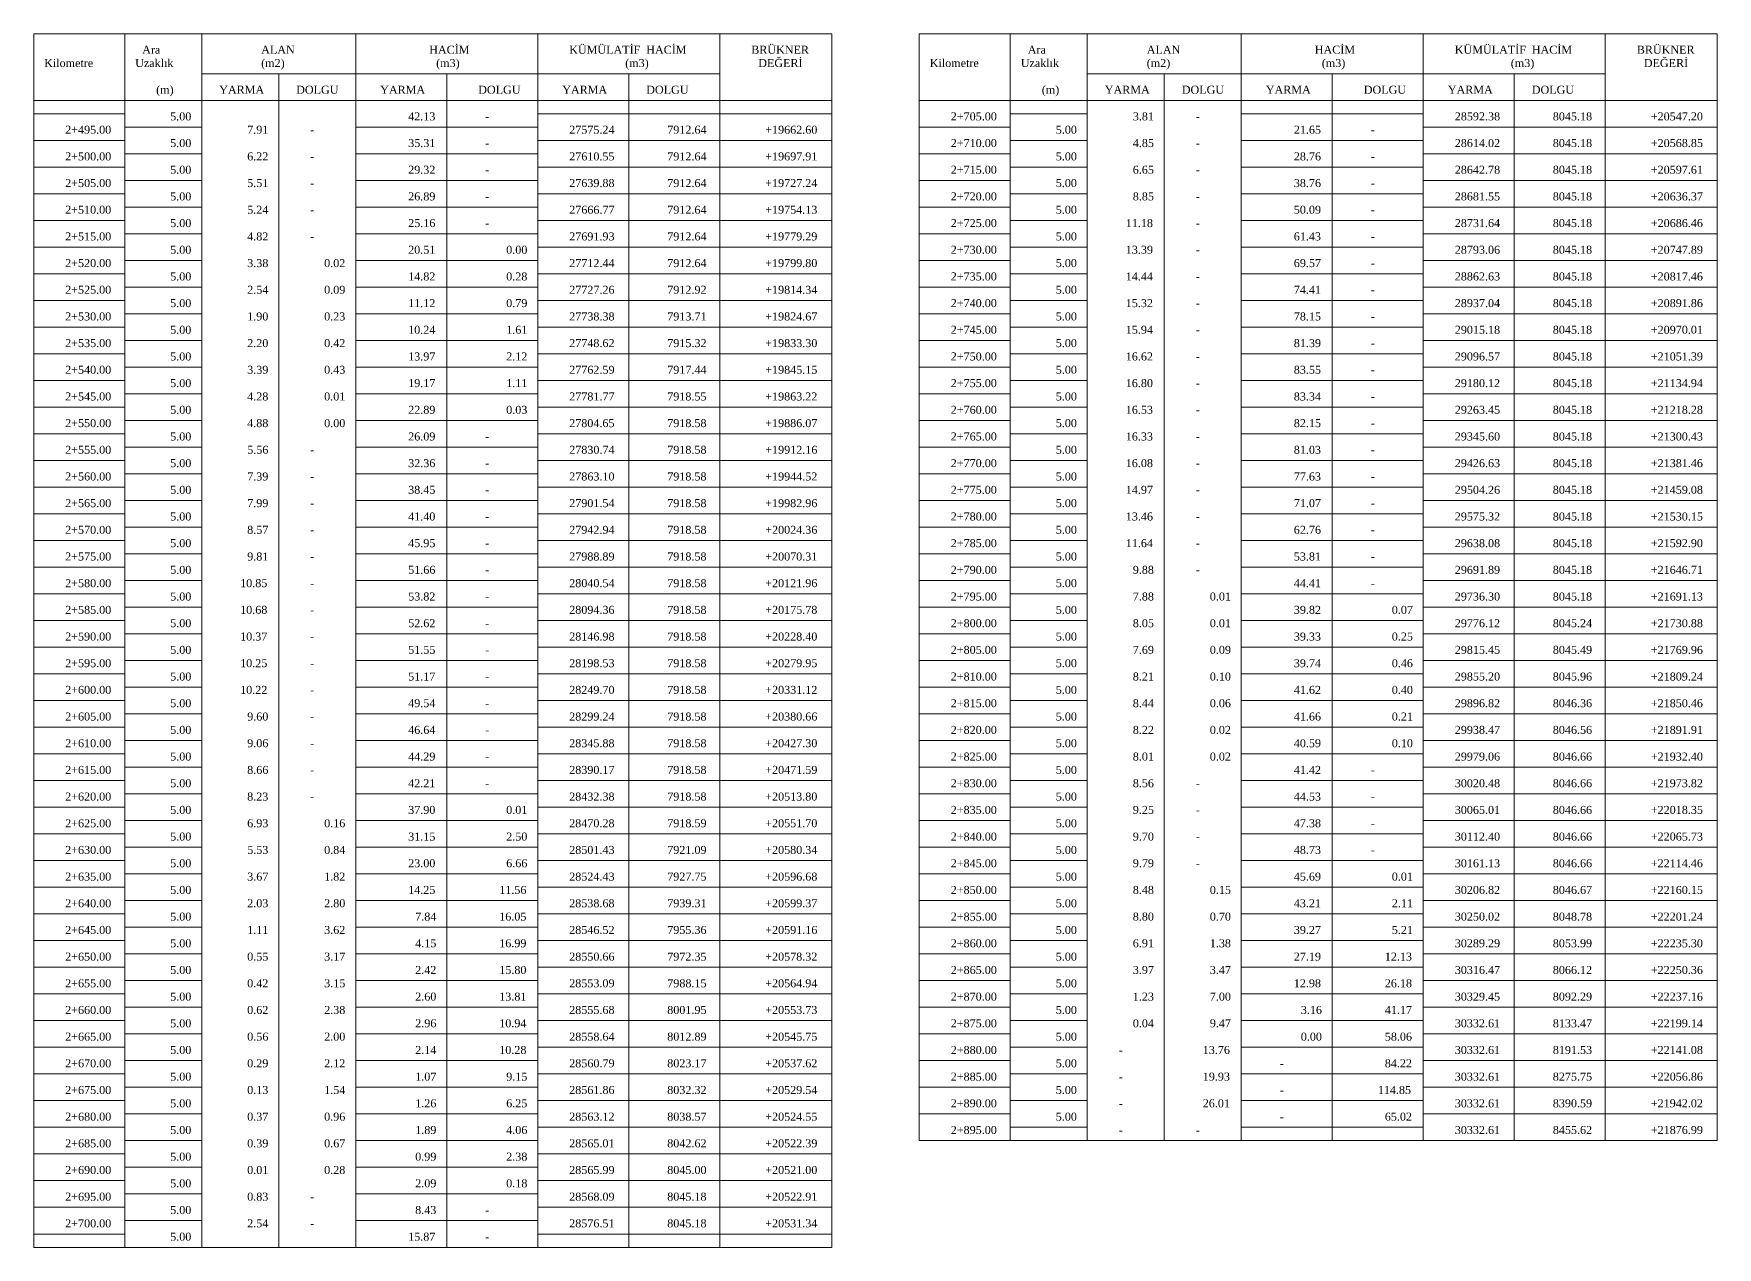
# Model space of a CAD drawing. Header units: metres. Extents: x 478603 to 489313, y 4282657 to 4289463.
# Drawn here: x 488997.1 to 489312.7, y 4289018.9 to 4289246.4 of the extents above; entities that cross this region are included whole.
import ezdxf

# ---------------------------------------------------------------- set-up
doc = ezdxf.new("R2010")
doc.units = ezdxf.units.M
for name, color, linetype, lineweight in [('TB_C', 96, 'Continuous', 0), ('TB_M', 18, 'Continuous', 0), ('TB_R', 1, 'Continuous', 0)]:
    doc.layers.add(name, color=color, linetype=linetype, lineweight=lineweight)
doc.styles.get("Standard").update_dxf_attribs({"font": 'times.ttf'})

msp = doc.modelspace()

# ---------------------------------------------------------------- linework, layer by layer
at = {"layer": 'TB_C'}
for p, q in [((488997.07, 4289246.35), (489146.69, 4289246.35)), ((488997.07, 4289246.35), (488997.07, 4289018.85)), ((489014.13, 4289246.35), (489014.13, 4289018.85)), ((489028.57, 4289246.35), (489028.57, 4289018.85)), ((489057.44, 4289246.35), (489057.44, 4289018.85)), ((489091.57, 4289246.35), (489091.57, 4289018.85)), ((489125.69, 4289246.35), (489125.69, 4289018.85)), ((489146.69, 4289246.35), (489146.69, 4289018.85)), ((489163.1, 4289246.35), (489312.72, 4289246.35)), ((489163.1, 4289246.35), (489163.1, 4289038.85)), ((489180.16, 4289246.35), (489180.16, 4289038.85)), ((489194.6, 4289246.35), (489194.6, 4289038.85)), ((489223.47, 4289246.35), (489223.47, 4289038.85)), ((489257.6, 4289246.35), (489257.6, 4289038.85)), ((489291.72, 4289246.35), (489291.72, 4289038.85)), ((489312.72, 4289246.35), (489312.72, 4289038.85)), ((489028.57, 4289238.85), (489125.69, 4289238.85)), ((489043, 4289238.85), (489043, 4289018.85)), ((489074.5, 4289238.85), (489074.5, 4289018.85)), ((489108.63, 4289238.85), (489108.63, 4289018.85)), ((489194.6, 4289238.85), (489291.72, 4289238.85)), ((489209.03, 4289238.85), (489209.03, 4289038.85)), ((489240.53, 4289238.85), (489240.53, 4289038.85)), ((489274.66, 4289238.85), (489274.66, 4289038.85)), ((488997.07, 4289233.85), (489146.69, 4289233.85)), ((489163.1, 4289233.85), (489312.72, 4289233.85)), ((488997.07, 4289231.35), (489014.13, 4289231.35)), ((489014.13, 4289228.85), (489028.57, 4289228.85)), ((489057.44, 4289228.85), (489091.57, 4289228.85)), ((489091.57, 4289231.35), (489146.69, 4289231.35)), ((489163.1, 4289228.85), (489180.16, 4289228.85)), ((489180.16, 4289231.35), (489194.6, 4289231.35)), ((489223.47, 4289231.35), (489257.6, 4289231.35)), ((489257.6, 4289228.85), (489312.72, 4289228.85)), ((488997.07, 4289226.35), (489014.13, 4289226.35)), ((489091.57, 4289226.35), (489146.69, 4289226.35)), ((489180.16, 4289226.35), (489194.6, 4289226.35)), ((489223.47, 4289226.35), (489257.6, 4289226.35)), ((489014.13, 4289223.85), (489028.57, 4289223.85)), ((489057.44, 4289223.85), (489091.57, 4289223.85)), ((489163.1, 4289223.85), (489180.16, 4289223.85)), ((489257.6, 4289223.85), (489312.72, 4289223.85)), ((488997.07, 4289221.35), (489014.13, 4289221.35)), ((489091.57, 4289221.35), (489146.69, 4289221.35)), ((489180.16, 4289221.35), (489194.6, 4289221.35)), ((489223.47, 4289221.35), (489257.6, 4289221.35)), ((488997.07, 4289216.35), (489014.13, 4289216.35)), ((489014.13, 4289218.85), (489028.57, 4289218.85)), ((489057.44, 4289218.85), (489091.57, 4289218.85)), ((489091.57, 4289216.35), (489146.69, 4289216.35)), ((489163.1, 4289218.85), (489180.16, 4289218.85)), ((489180.16, 4289216.35), (489194.6, 4289216.35)), ((489223.47, 4289216.35), (489257.6, 4289216.35)), ((489257.6, 4289218.85), (489312.72, 4289218.85)), ((489014.13, 4289213.85), (489028.57, 4289213.85)), ((489057.44, 4289213.85), (489091.57, 4289213.85)), ((489163.1, 4289213.85), (489180.16, 4289213.85)), ((489257.6, 4289213.85), (489312.72, 4289213.85)), ((488997.07, 4289211.35), (489014.13, 4289211.35)), ((489091.57, 4289211.35), (489146.69, 4289211.35)), ((489180.16, 4289211.35), (489194.6, 4289211.35)), ((489223.47, 4289211.35), (489257.6, 4289211.35)), ((489014.13, 4289208.85), (489028.57, 4289208.85)), ((489057.44, 4289208.85), (489091.57, 4289208.85)), ((489163.1, 4289208.85), (489180.16, 4289208.85)), ((489257.6, 4289208.85), (489312.72, 4289208.85)), ((488997.07, 4289206.35), (489014.13, 4289206.35)), ((489014.13, 4289203.85), (489028.57, 4289203.85)), ((489057.44, 4289203.85), (489091.57, 4289203.85)), ((489091.57, 4289206.35), (489146.69, 4289206.35)), ((489163.1, 4289203.85), (489180.16, 4289203.85)), ((489180.16, 4289206.35), (489194.6, 4289206.35)), ((489223.47, 4289206.35), (489257.6, 4289206.35)), ((489257.6, 4289203.85), (489312.72, 4289203.85)), ((488997.07, 4289201.35), (489014.13, 4289201.35)), ((489091.57, 4289201.35), (489146.69, 4289201.35)), ((489180.16, 4289201.35), (489194.6, 4289201.35)), ((489223.47, 4289201.35), (489257.6, 4289201.35)), ((489014.13, 4289198.85), (489028.57, 4289198.85)), ((489057.44, 4289198.85), (489091.57, 4289198.85)), ((489163.1, 4289198.85), (489180.16, 4289198.85)), ((489257.6, 4289198.85), (489312.72, 4289198.85)), ((488997.07, 4289196.35), (489014.13, 4289196.35)), ((489091.57, 4289196.35), (489146.69, 4289196.35)), ((489180.16, 4289196.35), (489194.6, 4289196.35)), ((489223.47, 4289196.35), (489257.6, 4289196.35)), ((488997.07, 4289191.35), (489014.13, 4289191.35)), ((489014.13, 4289193.85), (489028.57, 4289193.85)), ((489057.44, 4289193.85), (489091.57, 4289193.85)), ((489091.57, 4289191.35), (489146.69, 4289191.35)), ((489163.1, 4289193.85), (489180.16, 4289193.85)), ((489180.16, 4289191.35), (489194.6, 4289191.35)), ((489223.47, 4289191.35), (489257.6, 4289191.35)), ((489257.6, 4289193.85), (489312.72, 4289193.85)), ((489014.13, 4289188.85), (489028.57, 4289188.85)), ((489057.44, 4289188.85), (489091.57, 4289188.85)), ((489163.1, 4289188.85), (489180.16, 4289188.85)), ((489257.6, 4289188.85), (489312.72, 4289188.85)), ((488997.07, 4289186.35), (489014.13, 4289186.35)), ((489091.57, 4289186.35), (489146.69, 4289186.35)), ((489180.16, 4289186.35), (489194.6, 4289186.35)), ((489223.47, 4289186.35), (489257.6, 4289186.35)), ((488997.07, 4289181.35), (489014.13, 4289181.35)), ((489014.13, 4289183.85), (489028.57, 4289183.85)), ((489057.44, 4289183.85), (489091.57, 4289183.85)), ((489091.57, 4289181.35), (489146.69, 4289181.35)), ((489163.1, 4289183.85), (489180.16, 4289183.85)), ((489180.16, 4289181.35), (489194.6, 4289181.35)), ((489223.47, 4289181.35), (489257.6, 4289181.35)), ((489257.6, 4289183.85), (489312.72, 4289183.85)), ((489014.13, 4289178.85), (489028.57, 4289178.85)), ((489057.44, 4289178.85), (489091.57, 4289178.85)), ((489163.1, 4289178.85), (489180.16, 4289178.85)), ((489257.6, 4289178.85), (489312.72, 4289178.85)), ((488997.07, 4289176.35), (489014.13, 4289176.35)), ((489091.57, 4289176.35), (489146.69, 4289176.35)), ((489180.16, 4289176.35), (489194.6, 4289176.35)), ((489223.47, 4289176.35), (489257.6, 4289176.35)), ((489014.13, 4289173.85), (489028.57, 4289173.85)), ((489057.44, 4289173.85), (489091.57, 4289173.85)), ((489163.1, 4289173.85), (489180.16, 4289173.85)), ((489257.6, 4289173.85), (489312.72, 4289173.85)), ((488997.07, 4289171.35), (489014.13, 4289171.35)), ((489014.13, 4289168.85), (489028.57, 4289168.85)), ((489057.44, 4289168.85), (489091.57, 4289168.85)), ((489091.57, 4289171.35), (489146.69, 4289171.35)), ((489163.1, 4289168.85), (489180.16, 4289168.85)), ((489180.16, 4289171.35), (489194.6, 4289171.35)), ((489223.47, 4289171.35), (489257.6, 4289171.35)), ((489257.6, 4289168.85), (489312.72, 4289168.85)), ((488997.07, 4289166.35), (489014.13, 4289166.35)), ((489091.57, 4289166.35), (489146.69, 4289166.35)), ((489180.16, 4289166.35), (489194.6, 4289166.35)), ((489223.47, 4289166.35), (489257.6, 4289166.35)), ((489014.13, 4289163.85), (489028.57, 4289163.85)), ((489057.44, 4289163.85), (489091.57, 4289163.85)), ((489163.1, 4289163.85), (489180.16, 4289163.85)), ((489257.6, 4289163.85), (489312.72, 4289163.85)), ((488997.07, 4289161.35), (489014.13, 4289161.35)), ((489091.57, 4289161.35), (489146.69, 4289161.35)), ((489180.16, 4289161.35), (489194.6, 4289161.35)), ((489223.47, 4289161.35), (489257.6, 4289161.35)), ((488997.07, 4289156.35), (489014.13, 4289156.35)), ((489014.13, 4289158.85), (489028.57, 4289158.85)), ((489057.44, 4289158.85), (489091.57, 4289158.85)), ((489091.57, 4289156.35), (489146.69, 4289156.35)), ((489163.1, 4289158.85), (489180.16, 4289158.85)), ((489180.16, 4289156.35), (489194.6, 4289156.35)), ((489223.47, 4289156.35), (489257.6, 4289156.35)), ((489257.6, 4289158.85), (489312.72, 4289158.85)), ((489014.13, 4289153.85), (489028.57, 4289153.85)), ((489057.44, 4289153.85), (489091.57, 4289153.85)), ((489163.1, 4289153.85), (489180.16, 4289153.85)), ((489257.6, 4289153.85), (489312.72, 4289153.85)), ((488997.07, 4289151.35), (489014.13, 4289151.35)), ((489091.57, 4289151.35), (489146.69, 4289151.35)), ((489180.16, 4289151.35), (489194.6, 4289151.35)), ((489223.47, 4289151.35), (489257.6, 4289151.35)), ((489014.13, 4289148.85), (489028.57, 4289148.85)), ((489057.44, 4289148.85), (489091.57, 4289148.85)), ((489163.1, 4289148.85), (489180.16, 4289148.85)), ((489257.6, 4289148.85), (489312.72, 4289148.85)), ((488997.07, 4289146.35), (489014.13, 4289146.35)), ((489014.13, 4289143.85), (489028.57, 4289143.85)), ((489057.44, 4289143.85), (489091.57, 4289143.85)), ((489091.57, 4289146.35), (489146.69, 4289146.35)), ((489163.1, 4289143.85), (489180.16, 4289143.85)), ((489180.16, 4289146.35), (489194.6, 4289146.35)), ((489223.47, 4289146.35), (489257.6, 4289146.35)), ((489257.6, 4289143.85), (489312.72, 4289143.85)), ((488997.07, 4289141.35), (489014.13, 4289141.35)), ((489091.57, 4289141.35), (489146.69, 4289141.35)), ((489180.16, 4289141.35), (489194.6, 4289141.35)), ((489223.47, 4289141.35), (489257.6, 4289141.35)), ((489014.13, 4289138.85), (489028.57, 4289138.85)), ((489057.44, 4289138.85), (489091.57, 4289138.85)), ((489163.1, 4289138.85), (489180.16, 4289138.85)), ((489257.6, 4289138.85), (489312.72, 4289138.85)), ((488997.07, 4289136.35), (489014.13, 4289136.35)), ((489091.57, 4289136.35), (489146.69, 4289136.35)), ((489180.16, 4289136.35), (489194.6, 4289136.35)), ((489223.47, 4289136.35), (489257.6, 4289136.35)), ((488997.07, 4289131.35), (489014.13, 4289131.35)), ((489014.13, 4289133.85), (489028.57, 4289133.85)), ((489057.44, 4289133.85), (489091.57, 4289133.85)), ((489091.57, 4289131.35), (489146.69, 4289131.35)), ((489163.1, 4289133.85), (489180.16, 4289133.85)), ((489180.16, 4289131.35), (489194.6, 4289131.35)), ((489223.47, 4289131.35), (489257.6, 4289131.35)), ((489257.6, 4289133.85), (489312.72, 4289133.85)), ((489014.13, 4289128.85), (489028.57, 4289128.85)), ((489057.44, 4289128.85), (489091.57, 4289128.85)), ((489163.1, 4289128.85), (489180.16, 4289128.85)), ((489257.6, 4289128.85), (489312.72, 4289128.85)), ((488997.07, 4289126.35), (489014.13, 4289126.35)), ((489091.57, 4289126.35), (489146.69, 4289126.35)), ((489180.16, 4289126.35), (489194.6, 4289126.35)), ((489223.47, 4289126.35), (489257.6, 4289126.35)), ((488997.07, 4289121.35), (489014.13, 4289121.35)), ((489014.13, 4289123.85), (489028.57, 4289123.85)), ((489057.44, 4289123.85), (489091.57, 4289123.85)), ((489091.57, 4289121.35), (489146.69, 4289121.35)), ((489163.1, 4289123.85), (489180.16, 4289123.85)), ((489180.16, 4289121.35), (489194.6, 4289121.35)), ((489223.47, 4289121.35), (489257.6, 4289121.35)), ((489257.6, 4289123.85), (489312.72, 4289123.85)), ((489014.13, 4289118.85), (489028.57, 4289118.85)), ((489057.44, 4289118.85), (489091.57, 4289118.85)), ((489163.1, 4289118.85), (489180.16, 4289118.85)), ((489257.6, 4289118.85), (489312.72, 4289118.85)), ((488997.07, 4289116.35), (489014.13, 4289116.35)), ((489091.57, 4289116.35), (489146.69, 4289116.35)), ((489180.16, 4289116.35), (489194.6, 4289116.35)), ((489223.47, 4289116.35), (489257.6, 4289116.35)), ((489014.13, 4289113.85), (489028.57, 4289113.85)), ((489057.44, 4289113.85), (489091.57, 4289113.85)), ((489163.1, 4289113.85), (489180.16, 4289113.85)), ((489257.6, 4289113.85), (489312.72, 4289113.85)), ((488997.07, 4289111.35), (489014.13, 4289111.35)), ((489014.13, 4289108.85), (489028.57, 4289108.85)), ((489057.44, 4289108.85), (489091.57, 4289108.85)), ((489091.57, 4289111.35), (489146.69, 4289111.35)), ((489163.1, 4289108.85), (489180.16, 4289108.85)), ((489180.16, 4289111.35), (489194.6, 4289111.35)), ((489223.47, 4289111.35), (489257.6, 4289111.35)), ((489257.6, 4289108.85), (489312.72, 4289108.85)), ((488997.07, 4289106.35), (489014.13, 4289106.35)), ((489091.57, 4289106.35), (489146.69, 4289106.35)), ((489180.16, 4289106.35), (489194.6, 4289106.35)), ((489223.47, 4289106.35), (489257.6, 4289106.35)), ((489014.13, 4289103.85), (489028.57, 4289103.85)), ((489057.44, 4289103.85), (489091.57, 4289103.85)), ((489163.1, 4289103.85), (489180.16, 4289103.85)), ((489257.6, 4289103.85), (489312.72, 4289103.85)), ((488997.07, 4289101.35), (489014.13, 4289101.35)), ((489091.57, 4289101.35), (489146.69, 4289101.35)), ((489180.16, 4289101.35), (489194.6, 4289101.35)), ((489223.47, 4289101.35), (489257.6, 4289101.35)), ((488997.07, 4289096.35), (489014.13, 4289096.35)), ((489014.13, 4289098.85), (489028.57, 4289098.85)), ((489057.44, 4289098.85), (489091.57, 4289098.85)), ((489091.57, 4289096.35), (489146.69, 4289096.35)), ((489163.1, 4289098.85), (489180.16, 4289098.85)), ((489180.16, 4289096.35), (489194.6, 4289096.35)), ((489223.47, 4289096.35), (489257.6, 4289096.35)), ((489257.6, 4289098.85), (489312.72, 4289098.85)), ((489014.13, 4289093.85), (489028.57, 4289093.85)), ((489057.44, 4289093.85), (489091.57, 4289093.85)), ((489163.1, 4289093.85), (489180.16, 4289093.85)), ((489257.6, 4289093.85), (489312.72, 4289093.85)), ((488997.07, 4289091.35), (489014.13, 4289091.35)), ((489091.57, 4289091.35), (489146.69, 4289091.35)), ((489180.16, 4289091.35), (489194.6, 4289091.35)), ((489223.47, 4289091.35), (489257.6, 4289091.35)), ((489014.13, 4289088.85), (489028.57, 4289088.85)), ((489057.44, 4289088.85), (489091.57, 4289088.85)), ((489163.1, 4289088.85), (489180.16, 4289088.85)), ((489257.6, 4289088.85), (489312.72, 4289088.85)), ((488997.07, 4289086.35), (489014.13, 4289086.35)), ((489014.13, 4289083.85), (489028.57, 4289083.85)), ((489057.44, 4289083.85), (489091.57, 4289083.85)), ((489091.57, 4289086.35), (489146.69, 4289086.35)), ((489163.1, 4289083.85), (489180.16, 4289083.85)), ((489180.16, 4289086.35), (489194.6, 4289086.35)), ((489223.47, 4289086.35), (489257.6, 4289086.35)), ((489257.6, 4289083.85), (489312.72, 4289083.85)), ((488997.07, 4289081.35), (489014.13, 4289081.35)), ((489091.57, 4289081.35), (489146.69, 4289081.35)), ((489180.16, 4289081.35), (489194.6, 4289081.35)), ((489223.47, 4289081.35), (489257.6, 4289081.35)), ((489014.13, 4289078.85), (489028.57, 4289078.85)), ((489057.44, 4289078.85), (489091.57, 4289078.85)), ((489163.1, 4289078.85), (489180.16, 4289078.85)), ((489257.6, 4289078.85), (489312.72, 4289078.85)), ((488997.07, 4289076.35), (489014.13, 4289076.35)), ((489091.57, 4289076.35), (489146.69, 4289076.35)), ((489180.16, 4289076.35), (489194.6, 4289076.35)), ((489223.47, 4289076.35), (489257.6, 4289076.35)), ((488997.07, 4289071.35), (489014.13, 4289071.35)), ((489014.13, 4289073.85), (489028.57, 4289073.85)), ((489057.44, 4289073.85), (489091.57, 4289073.85)), ((489091.57, 4289071.35), (489146.69, 4289071.35)), ((489163.1, 4289073.85), (489180.16, 4289073.85)), ((489180.16, 4289071.35), (489194.6, 4289071.35)), ((489223.47, 4289071.35), (489257.6, 4289071.35)), ((489257.6, 4289073.85), (489312.72, 4289073.85)), ((489014.13, 4289068.85), (489028.57, 4289068.85)), ((489057.44, 4289068.85), (489091.57, 4289068.85)), ((489163.1, 4289068.85), (489180.16, 4289068.85)), ((489257.6, 4289068.85), (489312.72, 4289068.85)), ((488997.07, 4289066.35), (489014.13, 4289066.35)), ((489091.57, 4289066.35), (489146.69, 4289066.35)), ((489180.16, 4289066.35), (489194.6, 4289066.35)), ((489223.47, 4289066.35), (489257.6, 4289066.35)), ((489014.13, 4289063.85), (489028.57, 4289063.85)), ((489057.44, 4289063.85), (489091.57, 4289063.85)), ((489163.1, 4289063.85), (489180.16, 4289063.85)), ((489257.6, 4289063.85), (489312.72, 4289063.85)), ((488997.07, 4289061.35), (489014.13, 4289061.35)), ((489014.13, 4289058.85), (489028.57, 4289058.85)), ((489057.44, 4289058.85), (489091.57, 4289058.85)), ((489091.57, 4289061.35), (489146.69, 4289061.35)), ((489163.1, 4289058.85), (489180.16, 4289058.85)), ((489180.16, 4289061.35), (489194.6, 4289061.35)), ((489223.47, 4289061.35), (489257.6, 4289061.35)), ((489257.6, 4289058.85), (489312.72, 4289058.85)), ((488997.07, 4289056.35), (489014.13, 4289056.35)), ((489091.57, 4289056.35), (489146.69, 4289056.35)), ((489180.16, 4289056.35), (489194.6, 4289056.35)), ((489223.47, 4289056.35), (489257.6, 4289056.35)), ((489014.13, 4289053.85), (489028.57, 4289053.85)), ((489057.44, 4289053.85), (489091.57, 4289053.85)), ((489163.1, 4289053.85), (489180.16, 4289053.85)), ((489257.6, 4289053.85), (489312.72, 4289053.85)), ((488997.07, 4289051.35), (489014.13, 4289051.35)), ((489014.13, 4289048.85), (489028.57, 4289048.85)), ((489057.44, 4289048.85), (489091.57, 4289048.85)), ((489091.57, 4289051.35), (489146.69, 4289051.35)), ((489163.1, 4289048.85), (489180.16, 4289048.85)), ((489180.16, 4289051.35), (489194.6, 4289051.35)), ((489223.47, 4289051.35), (489257.6, 4289051.35)), ((489257.6, 4289048.85), (489312.72, 4289048.85)), ((488997.07, 4289046.35), (489014.13, 4289046.35)), ((489091.57, 4289046.35), (489146.69, 4289046.35)), ((489180.16, 4289046.35), (489194.6, 4289046.35)), ((489223.47, 4289046.35), (489257.6, 4289046.35)), ((489014.13, 4289043.85), (489028.57, 4289043.85)), ((489057.44, 4289043.85), (489091.57, 4289043.85)), ((489163.1, 4289043.85), (489180.16, 4289043.85)), ((489257.6, 4289043.85), (489312.72, 4289043.85)), ((488997.07, 4289041.35), (489014.13, 4289041.35)), ((489091.57, 4289041.35), (489146.69, 4289041.35)), ((489180.16, 4289041.35), (489194.6, 4289041.35)), ((489223.47, 4289041.35), (489257.6, 4289041.35)), ((488997.07, 4289036.35), (489014.13, 4289036.35)), ((489014.13, 4289038.85), (489028.57, 4289038.85)), ((489057.44, 4289038.85), (489091.57, 4289038.85)), ((489091.57, 4289036.35), (489146.69, 4289036.35)), ((489163.1, 4289038.85), (489312.72, 4289038.85)), ((489014.13, 4289033.85), (489028.57, 4289033.85)), ((489057.44, 4289033.85), (489091.57, 4289033.85)), ((488997.07, 4289031.35), (489014.13, 4289031.35)), ((489091.57, 4289031.35), (489146.69, 4289031.35)), ((489014.13, 4289028.85), (489028.57, 4289028.85)), ((489057.44, 4289028.85), (489091.57, 4289028.85)), ((488997.07, 4289026.35), (489014.13, 4289026.35)), ((489014.13, 4289023.85), (489028.57, 4289023.85)), ((489057.44, 4289023.85), (489091.57, 4289023.85)), ((489091.57, 4289026.35), (489146.69, 4289026.35)), ((488997.07, 4289021.35), (489014.13, 4289021.35)), ((489091.57, 4289021.35), (489146.69, 4289021.35)), ((488997.07, 4289018.85), (489146.69, 4289018.85))]:
    msp.add_line(p, q, dxfattribs=at)

# ---------------------------------------------------------------- texts
at = {"layer": 'TB_M'}
for s, p in [('HACİM', (489071.22, 4289242.6)), ('KÜMÜLATİF', (489097.47, 4289242.6)), ('HACİM', (489111.91, 4289242.6)), ('BRÜKNER', (489131.6, 4289242.6)), ('HACİM', (489237.25, 4289242.6)), ('KÜMÜLATİF', (489263.5, 4289242.6)), ('HACİM', (489277.94, 4289242.6)), ('BRÜKNER', (489297.63, 4289242.6)), ('Kilometre', (488999.03, 4289240.1)), ('Uzaklık', (489016.1, 4289240.1)), ('Ara', (489017.41, 4289242.6)), ('ALAN', (489039.72, 4289242.6)), ('(m2)', (489039.72, 4289240.1)), ('(m3)', (489072.53, 4289240.1)), ('(m3)', (489107.97, 4289240.1)), ('DEĞERİ', (489132.91, 4289240.1)), ('Kilometre', (489165.07, 4289240.1)), ('Uzaklık', (489182.13, 4289240.1)), ('Ara', (489183.44, 4289242.6)), ('ALAN', (489205.75, 4289242.6)), ('(m2)', (489205.75, 4289240.1)), ('(m3)', (489238.57, 4289240.1)), ('(m3)', (489274, 4289240.1)), ('DEĞERİ', (489298.94, 4289240.1)), ('(m)', (489020.03, 4289235.1)), ('YARMA', (489031.85, 4289235.1)), ('DOLGU', (489046.28, 4289235.1)), ('YARMA', (489062.03, 4289235.1)), ('DOLGU', (489080.41, 4289235.1)), ('YARMA', (489096.16, 4289235.1)), ('DOLGU', (489111.91, 4289235.1)), ('(m)', (489186.07, 4289235.1)), ('YARMA', (489197.88, 4289235.1)), ('DOLGU', (489212.32, 4289235.1)), ('YARMA', (489228.07, 4289235.1)), ('DOLGU', (489246.44, 4289235.1)), ('YARMA', (489262.19, 4289235.1)), ('DOLGU', (489277.94, 4289235.1)), ('2+495.00', (489002.97, 4289227.6)), ('-', (489081.72, 4289230.1)), ('2+705.00', (489169, 4289230.1)), ('-', (489214.94, 4289230.1)), ('-', (489048.91, 4289227.6)), ('-', (489081.72, 4289225.1)), ('2+710.00', (489169, 4289225.1)), ('-', (489214.94, 4289225.1)), ('-', (489247.75, 4289227.6)), ('2+500.00', (489002.97, 4289222.6)), ('-', (489048.91, 4289222.6)), ('-', (489247.75, 4289222.6)), ('-', (489081.72, 4289220.1)), ('2+715.00', (489169, 4289220.1)), ('-', (489214.94, 4289220.1)), ('2+505.00', (489002.97, 4289217.6)), ('-', (489048.91, 4289217.6)), ('2+720.00', (489169, 4289215.1)), ('-', (489247.75, 4289217.6)), ('2+510.00', (489002.97, 4289212.6)), ('-', (489048.91, 4289212.6)), ('-', (489081.72, 4289215.1)), ('-', (489214.94, 4289215.1)), ('-', (489247.75, 4289212.6)), ('-', (489081.72, 4289210.1)), ('2+725.00', (489169, 4289210.1)), ('-', (489214.94, 4289210.1)), ('2+515.00', (489002.97, 4289207.6)), ('-', (489048.91, 4289207.6)), ('2+730.00', (489169, 4289205.1)), ('-', (489247.75, 4289207.6)), ('2+520.00', (489002.97, 4289202.6)), ('-', (489214.94, 4289205.1)), ('2+735.00', (489169, 4289200.1)), ('-', (489214.94, 4289200.1)), ('-', (489247.75, 4289202.6)), ('2+525.00', (489002.97, 4289197.6)), ('-', (489247.75, 4289197.6)), ('2+530.00', (489002.97, 4289192.6)), ('2+740.00', (489169, 4289195.1)), ('-', (489214.94, 4289195.1)), ('2+745.00', (489169, 4289190.1)), ('-', (489247.75, 4289192.6)), ('2+535.00', (489002.97, 4289187.6)), ('-', (489214.94, 4289190.1)), ('-', (489247.75, 4289187.6)), ('2+750.00', (489169, 4289185.1)), ('-', (489214.94, 4289185.1)), ('2+540.00', (489002.97, 4289182.6)), ('2+755.00', (489169, 4289180.1)), ('-', (489247.75, 4289182.6)), ('2+545.00', (489002.97, 4289177.6)), ('-', (489214.94, 4289180.1)), ('-', (489247.75, 4289177.6)), ('2+760.00', (489169, 4289175.1)), ('-', (489214.94, 4289175.1)), ('2+550.00', (489002.97, 4289172.6)), ('-', (489247.75, 4289172.6)), ('2+555.00', (489002.97, 4289167.6)), ('-', (489081.72, 4289170.1)), ('2+765.00', (489169, 4289170.1)), ('-', (489214.94, 4289170.1)), ('-', (489048.91, 4289167.6)), ('-', (489081.72, 4289165.1)), ('2+770.00', (489169, 4289165.1)), ('-', (489214.94, 4289165.1)), ('-', (489247.75, 4289167.6)), ('2+560.00', (489002.97, 4289162.6)), ('-', (489048.91, 4289162.6)), ('-', (489247.75, 4289162.6)), ('-', (489081.72, 4289160.1)), ('2+775.00', (489169, 4289160.1)), ('-', (489214.94, 4289160.1)), ('2+565.00', (489002.97, 4289157.6)), ('-', (489048.91, 4289157.6)), ('2+780.00', (489169, 4289155.1)), ('-', (489247.75, 4289157.6)), ('2+570.00', (489002.97, 4289152.6)), ('-', (489048.91, 4289152.6)), ('-', (489081.72, 4289155.1)), ('-', (489214.94, 4289155.1)), ('-', (489247.75, 4289152.6)), ('-', (489081.72, 4289150.1)), ('2+785.00', (489169, 4289150.1)), ('-', (489214.94, 4289150.1)), ('2+575.00', (489002.97, 4289147.6)), ('-', (489048.91, 4289147.6)), ('2+790.00', (489169, 4289145.1)), ('-', (489247.75, 4289147.6)), ('2+580.00', (489002.97, 4289142.6)), ('-', (489081.72, 4289145.1)), ('-', (489214.94, 4289145.1)), ('-', (489048.91, 4289142.6)), ('-', (489081.72, 4289140.1)), ('2+795.00', (489169, 4289140.1)), ('-', (489247.75, 4289142.6)), ('2+585.00', (489002.97, 4289137.6)), ('-', (489048.91, 4289137.6)), ('2+590.00', (489002.97, 4289132.6)), ('-', (489081.72, 4289135.1)), ('2+800.00', (489169, 4289135.1)), ('-', (489048.91, 4289132.6)), ('2+805.00', (489169, 4289130.1)), ('2+595.00', (489002.97, 4289127.6)), ('-', (489048.91, 4289127.6)), ('-', (489081.72, 4289130.1)), ('-', (489081.72, 4289125.1)), ('2+810.00', (489169, 4289125.1)), ('2+600.00', (489002.97, 4289122.6)), ('-', (489048.91, 4289122.6)), ('2+815.00', (489169, 4289120.1)), ('2+605.00', (489002.97, 4289117.6)), ('-', (489048.91, 4289117.6)), ('-', (489081.72, 4289120.1)), ('-', (489081.72, 4289115.1)), ('2+820.00', (489169, 4289115.1)), ('2+610.00', (489002.97, 4289112.6)), ('-', (489048.91, 4289112.6)), ('2+615.00', (489002.97, 4289107.6)), ('-', (489081.72, 4289110.1)), ('2+825.00', (489169, 4289110.1)), ('-', (489048.91, 4289107.6)), ('-', (489081.72, 4289105.1)), ('2+830.00', (489169, 4289105.1)), ('-', (489214.94, 4289105.1)), ('-', (489247.75, 4289107.6)), ('2+620.00', (489002.97, 4289102.6)), ('-', (489048.91, 4289102.6)), ('-', (489247.75, 4289102.6)), ('2+835.00', (489169, 4289100.1)), ('-', (489214.94, 4289100.1)), ('2+625.00', (489002.97, 4289097.6)), ('2+840.00', (489169, 4289095.1)), ('-', (489247.75, 4289097.6)), ('2+630.00', (489002.97, 4289092.6)), ('-', (489214.94, 4289095.1)), ('-', (489247.75, 4289092.6)), ('2+845.00', (489169, 4289090.1)), ('-', (489214.94, 4289090.1)), ('2+635.00', (489002.97, 4289087.6)), ('2+850.00', (489169, 4289085.1)), ('2+640.00', (489002.97, 4289082.6)), ('2+855.00', (489169, 4289080.1)), ('2+645.00', (489002.97, 4289077.6)), ('2+650.00', (489002.97, 4289072.6)), ('2+860.00', (489169, 4289075.1)), ('2+865.00', (489169, 4289070.1)), ('2+655.00', (489002.97, 4289067.6)), ('2+870.00', (489169, 4289065.1)), ('2+660.00', (489002.97, 4289062.6)), ('2+875.00', (489169, 4289060.1)), ('2+665.00', (489002.97, 4289057.6)), ('2+880.00', (489169, 4289055.1)), ('-', (489200.5, 4289055.1)), ('2+670.00', (489002.97, 4289052.6)), ('-', (489230.69, 4289052.6)), ('2+675.00', (489002.97, 4289047.6)), ('2+885.00', (489169, 4289050.1)), ('-', (489200.5, 4289050.1)), ('2+890.00', (489169, 4289045.1)), ('-', (489200.5, 4289045.1)), ('-', (489230.69, 4289047.6)), ('2+680.00', (489002.97, 4289042.6)), ('-', (489230.69, 4289042.6)), ('2+895.00', (489169, 4289040.1)), ('-', (489200.5, 4289040.1)), ('-', (489214.94, 4289040.1)), ('2+685.00', (489002.97, 4289037.6)), ('2+690.00', (489002.97, 4289032.6)), ('2+695.00', (489002.97, 4289027.6)), ('-', (489048.91, 4289027.6)), ('2+700.00', (489002.97, 4289022.6)), ('-', (489081.72, 4289025.1)), ('-', (489048.91, 4289022.6)), ('-', (489081.72, 4289020.1))]:
    msp.add_text(s, height=1.5, dxfattribs=at).set_placement(p)
at = {"layer": 'TB_R'}
for s, p in [('5.00', (489022.66, 4289230.1)), ('7.91', (489037.1, 4289227.6)), ('42.13', (489067.28, 4289230.1)), ('27575.24', (489097.47, 4289227.6)), ('7912.64', (489115.85, 4289227.6)), ('+19662.60', (489134.22, 4289227.6)), ('5.00', (489188.69, 4289227.6)), ('3.81', (489203.13, 4289230.1)), ('21.65', (489233.32, 4289227.6)), ('28592.38', (489263.5, 4289230.1)), ('8045.18', (489281.88, 4289230.1)), ('+20547.20', (489300.25, 4289230.1)), ('5.00', (489022.66, 4289225.1)), ('35.31', (489067.28, 4289225.1)), ('4.85', (489203.13, 4289225.1)), ('28614.02', (489263.5, 4289225.1)), ('8045.18', (489281.88, 4289225.1)), ('+20568.85', (489300.25, 4289225.1)), ('6.22', (489037.1, 4289222.6)), ('27610.55', (489097.47, 4289222.6)), ('7912.64', (489115.85, 4289222.6)), ('+19697.91', (489134.22, 4289222.6)), ('5.00', (489188.69, 4289222.6)), ('28.76', (489233.32, 4289222.6)), ('5.00', (489022.66, 4289220.1)), ('29.32', (489067.28, 4289220.1)), ('6.65', (489203.13, 4289220.1)), ('28642.78', (489263.5, 4289220.1)), ('8045.18', (489281.88, 4289220.1)), ('+20597.61', (489300.25, 4289220.1)), ('5.00', (489022.66, 4289215.1)), ('5.51', (489037.1, 4289217.6)), ('26.89', (489067.28, 4289215.1)), ('27639.88', (489097.47, 4289217.6)), ('7912.64', (489115.85, 4289217.6)), ('+19727.24', (489134.22, 4289217.6)), ('5.00', (489188.69, 4289217.6)), ('8.85', (489203.13, 4289215.1)), ('38.76', (489233.32, 4289217.6)), ('28681.55', (489263.5, 4289215.1)), ('8045.18', (489281.88, 4289215.1)), ('+20636.37', (489300.25, 4289215.1)), ('5.24', (489037.1, 4289212.6)), ('27666.77', (489097.47, 4289212.6)), ('7912.64', (489115.85, 4289212.6)), ('+19754.13', (489134.22, 4289212.6)), ('5.00', (489188.69, 4289212.6)), ('50.09', (489233.32, 4289212.6)), ('5.00', (489022.66, 4289210.1)), ('25.16', (489067.28, 4289210.1)), ('11.18', (489201.82, 4289210.1)), ('28731.64', (489263.5, 4289210.1)), ('8045.18', (489281.88, 4289210.1)), ('+20686.46', (489300.25, 4289210.1)), ('5.00', (489022.66, 4289205.1)), ('4.82', (489037.1, 4289207.6)), ('20.51', (489067.28, 4289205.1)), ('0.00', (489085.66, 4289205.1)), ('27691.93', (489097.47, 4289207.6)), ('7912.64', (489115.85, 4289207.6)), ('+19779.29', (489134.22, 4289207.6)), ('5.00', (489188.69, 4289207.6)), ('13.39', (489201.82, 4289205.1)), ('61.43', (489233.32, 4289207.6)), ('28793.06', (489263.5, 4289205.1)), ('8045.18', (489281.88, 4289205.1)), ('+20747.89', (489300.25, 4289205.1)), ('3.38', (489037.1, 4289202.6)), ('0.02', (489051.53, 4289202.6)), ('27712.44', (489097.47, 4289202.6)), ('7912.64', (489115.85, 4289202.6)), ('+19799.80', (489134.22, 4289202.6)), ('5.00', (489188.69, 4289202.6)), ('69.57', (489233.32, 4289202.6)), ('5.00', (489022.66, 4289200.1)), ('14.82', (489067.28, 4289200.1)), ('0.28', (489085.66, 4289200.1)), ('14.44', (489201.82, 4289200.1)), ('28862.63', (489263.5, 4289200.1)), ('8045.18', (489281.88, 4289200.1)), ('+20817.46', (489300.25, 4289200.1)), ('2.54', (489037.1, 4289197.6)), ('0.09', (489051.53, 4289197.6)), ('27727.26', (489097.47, 4289197.6)), ('7912.92', (489115.85, 4289197.6)), ('+19814.34', (489134.22, 4289197.6)), ('5.00', (489188.69, 4289197.6)), ('74.41', (489233.32, 4289197.6)), ('5.00', (489022.66, 4289195.1)), ('1.90', (489037.1, 4289192.6)), ('0.23', (489051.53, 4289192.6)), ('11.12', (489067.28, 4289195.1)), ('0.79', (489085.66, 4289195.1)), ('27738.38', (489097.47, 4289192.6)), ('7913.71', (489115.85, 4289192.6)), ('+19824.67', (489134.22, 4289192.6)), ('5.00', (489188.69, 4289192.6)), ('15.32', (489201.82, 4289195.1)), ('78.15', (489233.32, 4289192.6)), ('28937.04', (489263.5, 4289195.1)), ('8045.18', (489281.88, 4289195.1)), ('+20891.86', (489300.25, 4289195.1)), ('5.00', (489022.66, 4289190.1)), ('10.24', (489067.28, 4289190.1)), ('1.61', (489085.66, 4289190.1)), ('15.94', (489201.82, 4289190.1)), ('29015.18', (489263.5, 4289190.1)), ('8045.18', (489281.88, 4289190.1)), ('+20970.01', (489300.25, 4289190.1)), ('2.20', (489037.1, 4289187.6)), ('0.42', (489051.53, 4289187.6)), ('27748.62', (489097.47, 4289187.6)), ('7915.32', (489115.85, 4289187.6)), ('+19833.30', (489134.22, 4289187.6)), ('5.00', (489188.69, 4289187.6)), ('81.39', (489233.32, 4289187.6)), ('5.00', (489022.66, 4289185.1)), ('13.97', (489067.28, 4289185.1)), ('2.12', (489085.66, 4289185.1)), ('16.62', (489201.82, 4289185.1)), ('29096.57', (489263.5, 4289185.1)), ('8045.18', (489281.88, 4289185.1)), ('+21051.39', (489300.25, 4289185.1)), ('5.00', (489022.66, 4289180.1)), ('3.39', (489037.1, 4289182.6)), ('0.43', (489051.53, 4289182.6)), ('19.17', (489067.28, 4289180.1)), ('1.11', (489085.66, 4289180.1)), ('27762.59', (489097.47, 4289182.6)), ('7917.44', (489115.85, 4289182.6)), ('+19845.15', (489134.22, 4289182.6)), ('5.00', (489188.69, 4289182.6)), ('16.80', (489201.82, 4289180.1)), ('83.55', (489233.32, 4289182.6)), ('29180.12', (489263.5, 4289180.1)), ('8045.18', (489281.88, 4289180.1)), ('+21134.94', (489300.25, 4289180.1)), ('4.28', (489037.1, 4289177.6)), ('0.01', (489051.53, 4289177.6)), ('27781.77', (489097.47, 4289177.6)), ('7918.55', (489115.85, 4289177.6)), ('+19863.22', (489134.22, 4289177.6)), ('5.00', (489188.69, 4289177.6)), ('83.34', (489233.32, 4289177.6)), ('5.00', (489022.66, 4289175.1)), ('22.89', (489067.28, 4289175.1)), ('0.03', (489085.66, 4289175.1)), ('16.53', (489201.82, 4289175.1)), ('29263.45', (489263.5, 4289175.1)), ('8045.18', (489281.88, 4289175.1)), ('+21218.28', (489300.25, 4289175.1)), ('4.88', (489037.1, 4289172.6)), ('0.00', (489051.53, 4289172.6)), ('27804.65', (489097.47, 4289172.6)), ('7918.58', (489115.85, 4289172.6)), ('+19886.07', (489134.22, 4289172.6)), ('5.00', (489188.69, 4289172.6)), ('82.15', (489233.32, 4289172.6)), ('5.00', (489022.66, 4289170.1)), ('5.56', (489037.1, 4289167.6)), ('26.09', (489067.28, 4289170.1)), ('27830.74', (489097.47, 4289167.6)), ('7918.58', (489115.85, 4289167.6)), ('+19912.16', (489134.22, 4289167.6)), ('5.00', (489188.69, 4289167.6)), ('16.33', (489201.82, 4289170.1)), ('81.03', (489233.32, 4289167.6)), ('29345.60', (489263.5, 4289170.1)), ('8045.18', (489281.88, 4289170.1)), ('+21300.43', (489300.25, 4289170.1)), ('5.00', (489022.66, 4289165.1)), ('32.36', (489067.28, 4289165.1)), ('16.08', (489201.82, 4289165.1)), ('29426.63', (489263.5, 4289165.1)), ('8045.18', (489281.88, 4289165.1)), ('+21381.46', (489300.25, 4289165.1)), ('7.39', (489037.1, 4289162.6)), ('27863.10', (489097.47, 4289162.6)), ('7918.58', (489115.85, 4289162.6)), ('+19944.52', (489134.22, 4289162.6)), ('5.00', (489188.69, 4289162.6)), ('77.63', (489233.32, 4289162.6)), ('5.00', (489022.66, 4289160.1)), ('38.45', (489067.28, 4289160.1)), ('14.97', (489201.82, 4289160.1)), ('29504.26', (489263.5, 4289160.1)), ('8045.18', (489281.88, 4289160.1)), ('+21459.08', (489300.25, 4289160.1)), ('5.00', (489022.66, 4289155.1)), ('7.99', (489037.1, 4289157.6)), ('41.40', (489067.28, 4289155.1)), ('27901.54', (489097.47, 4289157.6)), ('7918.58', (489115.85, 4289157.6)), ('+19982.96', (489134.22, 4289157.6)), ('5.00', (489188.69, 4289157.6)), ('13.46', (489201.82, 4289155.1)), ('71.07', (489233.32, 4289157.6)), ('29575.32', (489263.5, 4289155.1)), ('8045.18', (489281.88, 4289155.1)), ('+21530.15', (489300.25, 4289155.1)), ('8.57', (489037.1, 4289152.6)), ('27942.94', (489097.47, 4289152.6)), ('7918.58', (489115.85, 4289152.6)), ('+20024.36', (489134.22, 4289152.6)), ('5.00', (489188.69, 4289152.6)), ('62.76', (489233.32, 4289152.6)), ('5.00', (489022.66, 4289150.1)), ('45.95', (489067.28, 4289150.1)), ('11.64', (489201.82, 4289150.1)), ('29638.08', (489263.5, 4289150.1)), ('8045.18', (489281.88, 4289150.1)), ('+21592.90', (489300.25, 4289150.1)), ('5.00', (489022.66, 4289145.1)), ('9.81', (489037.1, 4289147.6)), ('51.66', (489067.28, 4289145.1)), ('27988.89', (489097.47, 4289147.6)), ('7918.58', (489115.85, 4289147.6)), ('+20070.31', (489134.22, 4289147.6)), ('5.00', (489188.69, 4289147.6)), ('9.88', (489203.13, 4289145.1)), ('53.81', (489233.32, 4289147.6)), ('29691.89', (489263.5, 4289145.1)), ('8045.18', (489281.88, 4289145.1)), ('+21646.71', (489300.25, 4289145.1)), ('10.85', (489035.78, 4289142.6)), ('28040.54', (489097.47, 4289142.6)), ('7918.58', (489115.85, 4289142.6)), ('+20121.96', (489134.22, 4289142.6)), ('5.00', (489188.69, 4289142.6)), ('44.41', (489233.32, 4289142.6)), ('5.00', (489022.66, 4289140.1)), ('53.82', (489067.28, 4289140.1)), ('7.88', (489203.13, 4289140.1)), ('0.01', (489217.57, 4289140.1)), ('29736.30', (489263.5, 4289140.1)), ('8045.18', (489281.88, 4289140.1)), ('+21691.13', (489300.25, 4289140.1)), ('10.68', (489035.78, 4289137.6)), ('28094.36', (489097.47, 4289137.6)), ('7918.58', (489115.85, 4289137.6)), ('+20175.78', (489134.22, 4289137.6)), ('5.00', (489188.69, 4289137.6)), ('39.82', (489233.32, 4289137.6)), ('0.07', (489251.69, 4289137.6)), ('5.00', (489022.66, 4289135.1)), ('10.37', (489035.78, 4289132.6)), ('52.62', (489067.28, 4289135.1)), ('28146.98', (489097.47, 4289132.6)), ('7918.58', (489115.85, 4289132.6)), ('+20228.40', (489134.22, 4289132.6)), ('5.00', (489188.69, 4289132.6)), ('8.05', (489203.13, 4289135.1)), ('0.01', (489217.57, 4289135.1)), ('39.33', (489233.32, 4289132.6)), ('0.25', (489251.69, 4289132.6)), ('29776.12', (489263.5, 4289135.1)), ('8045.24', (489281.88, 4289135.1)), ('+21730.88', (489300.25, 4289135.1)), ('5.00', (489022.66, 4289130.1)), ('51.55', (489067.28, 4289130.1)), ('7.69', (489203.13, 4289130.1)), ('0.09', (489217.57, 4289130.1)), ('29815.45', (489263.5, 4289130.1)), ('8045.49', (489281.88, 4289130.1)), ('+21769.96', (489300.25, 4289130.1)), ('10.25', (489035.78, 4289127.6)), ('28198.53', (489097.47, 4289127.6)), ('7918.58', (489115.85, 4289127.6)), ('+20279.95', (489134.22, 4289127.6)), ('5.00', (489188.69, 4289127.6)), ('39.74', (489233.32, 4289127.6)), ('0.46', (489251.69, 4289127.6)), ('5.00', (489022.66, 4289125.1)), ('51.17', (489067.28, 4289125.1)), ('8.21', (489203.13, 4289125.1)), ('0.10', (489217.57, 4289125.1)), ('29855.20', (489263.5, 4289125.1)), ('8045.96', (489281.88, 4289125.1)), ('+21809.24', (489300.25, 4289125.1)), ('5.00', (489022.66, 4289120.1)), ('10.22', (489035.78, 4289122.6)), ('49.54', (489067.28, 4289120.1)), ('28249.70', (489097.47, 4289122.6)), ('7918.58', (489115.85, 4289122.6)), ('+20331.12', (489134.22, 4289122.6)), ('5.00', (489188.69, 4289122.6)), ('8.44', (489203.13, 4289120.1)), ('0.06', (489217.57, 4289120.1)), ('41.62', (489233.32, 4289122.6)), ('0.40', (489251.69, 4289122.6)), ('29896.82', (489263.5, 4289120.1)), ('8046.36', (489281.88, 4289120.1)), ('+21850.46', (489300.25, 4289120.1)), ('9.60', (489037.1, 4289117.6)), ('28299.24', (489097.47, 4289117.6)), ('7918.58', (489115.85, 4289117.6)), ('+20380.66', (489134.22, 4289117.6)), ('5.00', (489188.69, 4289117.6)), ('41.66', (489233.32, 4289117.6)), ('0.21', (489251.69, 4289117.6)), ('5.00', (489022.66, 4289115.1)), ('46.64', (489067.28, 4289115.1)), ('8.22', (489203.13, 4289115.1)), ('0.02', (489217.57, 4289115.1)), ('29938.47', (489263.5, 4289115.1)), ('8046.56', (489281.88, 4289115.1)), ('+21891.91', (489300.25, 4289115.1)), ('9.06', (489037.1, 4289112.6)), ('28345.88', (489097.47, 4289112.6)), ('7918.58', (489115.85, 4289112.6)), ('+20427.30', (489134.22, 4289112.6)), ('5.00', (489188.69, 4289112.6)), ('40.59', (489233.32, 4289112.6)), ('0.10', (489251.69, 4289112.6)), ('5.00', (489022.66, 4289110.1)), ('8.66', (489037.1, 4289107.6)), ('44.29', (489067.28, 4289110.1)), ('28390.17', (489097.47, 4289107.6)), ('7918.58', (489115.85, 4289107.6)), ('+20471.59', (489134.22, 4289107.6)), ('5.00', (489188.69, 4289107.6)), ('8.01', (489203.13, 4289110.1)), ('0.02', (489217.57, 4289110.1)), ('41.42', (489233.32, 4289107.6)), ('29979.06', (489263.5, 4289110.1)), ('8046.66', (489281.88, 4289110.1)), ('+21932.40', (489300.25, 4289110.1)), ('5.00', (489022.66, 4289105.1)), ('42.21', (489067.28, 4289105.1)), ('8.56', (489203.13, 4289105.1)), ('30020.48', (489263.5, 4289105.1)), ('8046.66', (489281.88, 4289105.1)), ('+21973.82', (489300.25, 4289105.1)), ('8.23', (489037.1, 4289102.6)), ('28432.38', (489097.47, 4289102.6)), ('7918.58', (489115.85, 4289102.6)), ('+20513.80', (489134.22, 4289102.6)), ('5.00', (489188.69, 4289102.6)), ('44.53', (489233.32, 4289102.6)), ('5.00', (489022.66, 4289100.1)), ('37.90', (489067.28, 4289100.1)), ('0.01', (489085.66, 4289100.1)), ('9.25', (489203.13, 4289100.1)), ('30065.01', (489263.5, 4289100.1)), ('8046.66', (489281.88, 4289100.1)), ('+22018.35', (489300.25, 4289100.1)), ('5.00', (489022.66, 4289095.1)), ('6.93', (489037.1, 4289097.6)), ('0.16', (489051.53, 4289097.6)), ('31.15', (489067.28, 4289095.1)), ('2.50', (489085.66, 4289095.1)), ('28470.28', (489097.47, 4289097.6)), ('7918.59', (489115.85, 4289097.6)), ('+20551.70', (489134.22, 4289097.6)), ('5.00', (489188.69, 4289097.6)), ('9.70', (489203.13, 4289095.1)), ('47.38', (489233.32, 4289097.6)), ('30112.40', (489263.5, 4289095.1)), ('8046.66', (489281.88, 4289095.1)), ('+22065.73', (489300.25, 4289095.1)), ('5.53', (489037.1, 4289092.6)), ('0.84', (489051.53, 4289092.6)), ('28501.43', (489097.47, 4289092.6)), ('7921.09', (489115.85, 4289092.6)), ('+20580.34', (489134.22, 4289092.6)), ('5.00', (489188.69, 4289092.6)), ('48.73', (489233.32, 4289092.6)), ('5.00', (489022.66, 4289090.1)), ('23.00', (489067.28, 4289090.1)), ('6.66', (489085.66, 4289090.1)), ('9.79', (489203.13, 4289090.1)), ('30161.13', (489263.5, 4289090.1)), ('8046.66', (489281.88, 4289090.1)), ('+22114.46', (489300.25, 4289090.1)), ('5.00', (489022.66, 4289085.1)), ('3.67', (489037.1, 4289087.6)), ('1.82', (489051.53, 4289087.6)), ('14.25', (489067.28, 4289085.1)), ('11.56', (489084.35, 4289085.1)), ('28524.43', (489097.47, 4289087.6)), ('7927.75', (489115.85, 4289087.6)), ('+20596.68', (489134.22, 4289087.6)), ('5.00', (489188.69, 4289087.6)), ('8.48', (489203.13, 4289085.1)), ('0.15', (489217.57, 4289085.1)), ('45.69', (489233.32, 4289087.6)), ('0.01', (489251.69, 4289087.6)), ('30206.82', (489263.5, 4289085.1)), ('8046.67', (489281.88, 4289085.1)), ('+22160.15', (489300.25, 4289085.1)), ('2.03', (489037.1, 4289082.6)), ('2.80', (489051.53, 4289082.6)), ('28538.68', (489097.47, 4289082.6)), ('7939.31', (489115.85, 4289082.6)), ('+20599.37', (489134.22, 4289082.6)), ('5.00', (489188.69, 4289082.6)), ('43.21', (489233.32, 4289082.6)), ('2.11', (489251.69, 4289082.6)), ('5.00', (489022.66, 4289080.1)), ('7.84', (489068.6, 4289080.1)), ('16.05', (489084.35, 4289080.1)), ('8.80', (489203.13, 4289080.1)), ('0.70', (489217.57, 4289080.1)), ('30250.02', (489263.5, 4289080.1)), ('8048.78', (489281.88, 4289080.1)), ('+22201.24', (489300.25, 4289080.1)), ('1.11', (489037.1, 4289077.6)), ('3.62', (489051.53, 4289077.6)), ('28546.52', (489097.47, 4289077.6)), ('7955.36', (489115.85, 4289077.6)), ('+20591.16', (489134.22, 4289077.6)), ('5.00', (489188.69, 4289077.6)), ('39.27', (489233.32, 4289077.6)), ('5.21', (489251.69, 4289077.6)), ('5.00', (489022.66, 4289075.1)), ('0.55', (489037.1, 4289072.6)), ('3.17', (489051.53, 4289072.6)), ('4.15', (489068.6, 4289075.1)), ('16.99', (489084.35, 4289075.1)), ('28550.66', (489097.47, 4289072.6)), ('7972.35', (489115.85, 4289072.6)), ('+20578.32', (489134.22, 4289072.6)), ('5.00', (489188.69, 4289072.6)), ('6.91', (489203.13, 4289075.1)), ('1.38', (489217.57, 4289075.1)), ('27.19', (489233.32, 4289072.6)), ('12.13', (489250.38, 4289072.6)), ('30289.29', (489263.5, 4289075.1)), ('8053.99', (489281.88, 4289075.1)), ('+22235.30', (489300.25, 4289075.1)), ('5.00', (489022.66, 4289070.1)), ('2.42', (489068.6, 4289070.1)), ('15.80', (489084.35, 4289070.1)), ('3.97', (489203.13, 4289070.1)), ('3.47', (489217.57, 4289070.1)), ('30316.47', (489263.5, 4289070.1)), ('8066.12', (489281.88, 4289070.1)), ('+22250.36', (489300.25, 4289070.1)), ('0.42', (489037.1, 4289067.6)), ('3.15', (489051.53, 4289067.6)), ('28553.09', (489097.47, 4289067.6)), ('7988.15', (489115.85, 4289067.6)), ('+20564.94', (489134.22, 4289067.6)), ('5.00', (489188.69, 4289067.6)), ('12.98', (489233.32, 4289067.6)), ('26.18', (489250.38, 4289067.6)), ('5.00', (489022.66, 4289065.1)), ('2.60', (489068.6, 4289065.1)), ('13.81', (489084.35, 4289065.1)), ('1.23', (489203.13, 4289065.1)), ('7.00', (489217.57, 4289065.1)), ('30329.45', (489263.5, 4289065.1)), ('8092.29', (489281.88, 4289065.1)), ('+22237.16', (489300.25, 4289065.1)), ('5.00', (489022.66, 4289060.1)), ('0.62', (489037.1, 4289062.6)), ('2.38', (489051.53, 4289062.6)), ('2.96', (489068.6, 4289060.1)), ('10.94', (489084.35, 4289060.1)), ('28555.68', (489097.47, 4289062.6)), ('8001.95', (489115.85, 4289062.6)), ('+20553.73', (489134.22, 4289062.6)), ('5.00', (489188.69, 4289062.6)), ('0.04', (489203.13, 4289060.1)), ('9.47', (489217.57, 4289060.1)), ('3.16', (489234.63, 4289062.6)), ('41.17', (489250.38, 4289062.6)), ('30332.61', (489263.5, 4289060.1)), ('8133.47', (489281.88, 4289060.1)), ('+22199.14', (489300.25, 4289060.1)), ('0.56', (489037.1, 4289057.6)), ('2.00', (489051.53, 4289057.6)), ('28558.64', (489097.47, 4289057.6)), ('8012.89', (489115.85, 4289057.6)), ('+20545.75', (489134.22, 4289057.6)), ('5.00', (489188.69, 4289057.6)), ('0.00', (489234.63, 4289057.6)), ('58.06', (489250.38, 4289057.6)), ('5.00', (489022.66, 4289055.1)), ('2.14', (489068.6, 4289055.1)), ('10.28', (489084.35, 4289055.1)), ('13.76', (489216.25, 4289055.1)), ('30332.61', (489263.5, 4289055.1)), ('8191.53', (489281.88, 4289055.1)), ('+22141.08', (489300.25, 4289055.1)), ('0.29', (489037.1, 4289052.6)), ('2.12', (489051.53, 4289052.6)), ('28560.79', (489097.47, 4289052.6)), ('8023.17', (489115.85, 4289052.6)), ('+20537.62', (489134.22, 4289052.6)), ('5.00', (489188.69, 4289052.6)), ('84.22', (489250.38, 4289052.6)), ('5.00', (489022.66, 4289050.1)), ('0.13', (489037.1, 4289047.6)), ('1.54', (489051.53, 4289047.6)), ('1.07', (489068.6, 4289050.1)), ('9.15', (489085.66, 4289050.1)), ('28561.86', (489097.47, 4289047.6)), ('8032.32', (489115.85, 4289047.6)), ('+20529.54', (489134.22, 4289047.6)), ('5.00', (489188.69, 4289047.6)), ('19.93', (489216.25, 4289050.1)), ('114.85', (489249.07, 4289047.6)), ('30332.61', (489263.5, 4289050.1)), ('8275.75', (489281.88, 4289050.1)), ('+22056.86', (489300.25, 4289050.1)), ('5.00', (489022.66, 4289045.1)), ('1.26', (489068.6, 4289045.1)), ('6.25', (489085.66, 4289045.1)), ('26.01', (489216.25, 4289045.1)), ('30332.61', (489263.5, 4289045.1)), ('8390.59', (489281.88, 4289045.1)), ('+21942.02', (489300.25, 4289045.1)), ('0.37', (489037.1, 4289042.6)), ('0.96', (489051.53, 4289042.6)), ('28563.12', (489097.47, 4289042.6)), ('8038.57', (489115.85, 4289042.6)), ('+20524.55', (489134.22, 4289042.6)), ('5.00', (489188.69, 4289042.6)), ('65.02', (489250.38, 4289042.6)), ('5.00', (489022.66, 4289040.1)), ('1.89', (489068.6, 4289040.1)), ('4.06', (489085.66, 4289040.1)), ('30332.61', (489263.5, 4289040.1)), ('8455.62', (489281.88, 4289040.1)), ('+21876.99', (489300.25, 4289040.1)), ('5.00', (489022.66, 4289035.1)), ('0.39', (489037.1, 4289037.6)), ('0.67', (489051.53, 4289037.6)), ('0.99', (489068.6, 4289035.1)), ('2.38', (489085.66, 4289035.1)), ('28565.01', (489097.47, 4289037.6)), ('8042.62', (489115.85, 4289037.6)), ('+20522.39', (489134.22, 4289037.6)), ('0.01', (489037.1, 4289032.6)), ('0.28', (489051.53, 4289032.6)), ('28565.99', (489097.47, 4289032.6)), ('8045.00', (489115.85, 4289032.6)), ('+20521.00', (489134.22, 4289032.6)), ('5.00', (489022.66, 4289030.1)), ('2.09', (489068.6, 4289030.1)), ('0.18', (489085.66, 4289030.1)), ('0.83', (489037.1, 4289027.6)), ('28568.09', (489097.47, 4289027.6)), ('8045.18', (489115.85, 4289027.6)), ('+20522.91', (489134.22, 4289027.6)), ('5.00', (489022.66, 4289025.1)), ('2.54', (489037.1, 4289022.6)), ('8.43', (489068.6, 4289025.1)), ('28576.51', (489097.47, 4289022.6)), ('8045.18', (489115.85, 4289022.6)), ('+20531.34', (489134.22, 4289022.6)), ('5.00', (489022.66, 4289020.1)), ('15.87', (489067.28, 4289020.1))]:
    msp.add_text(s, height=1.5, dxfattribs=at).set_placement(p)

doc.saveas('drawing.dxf')
